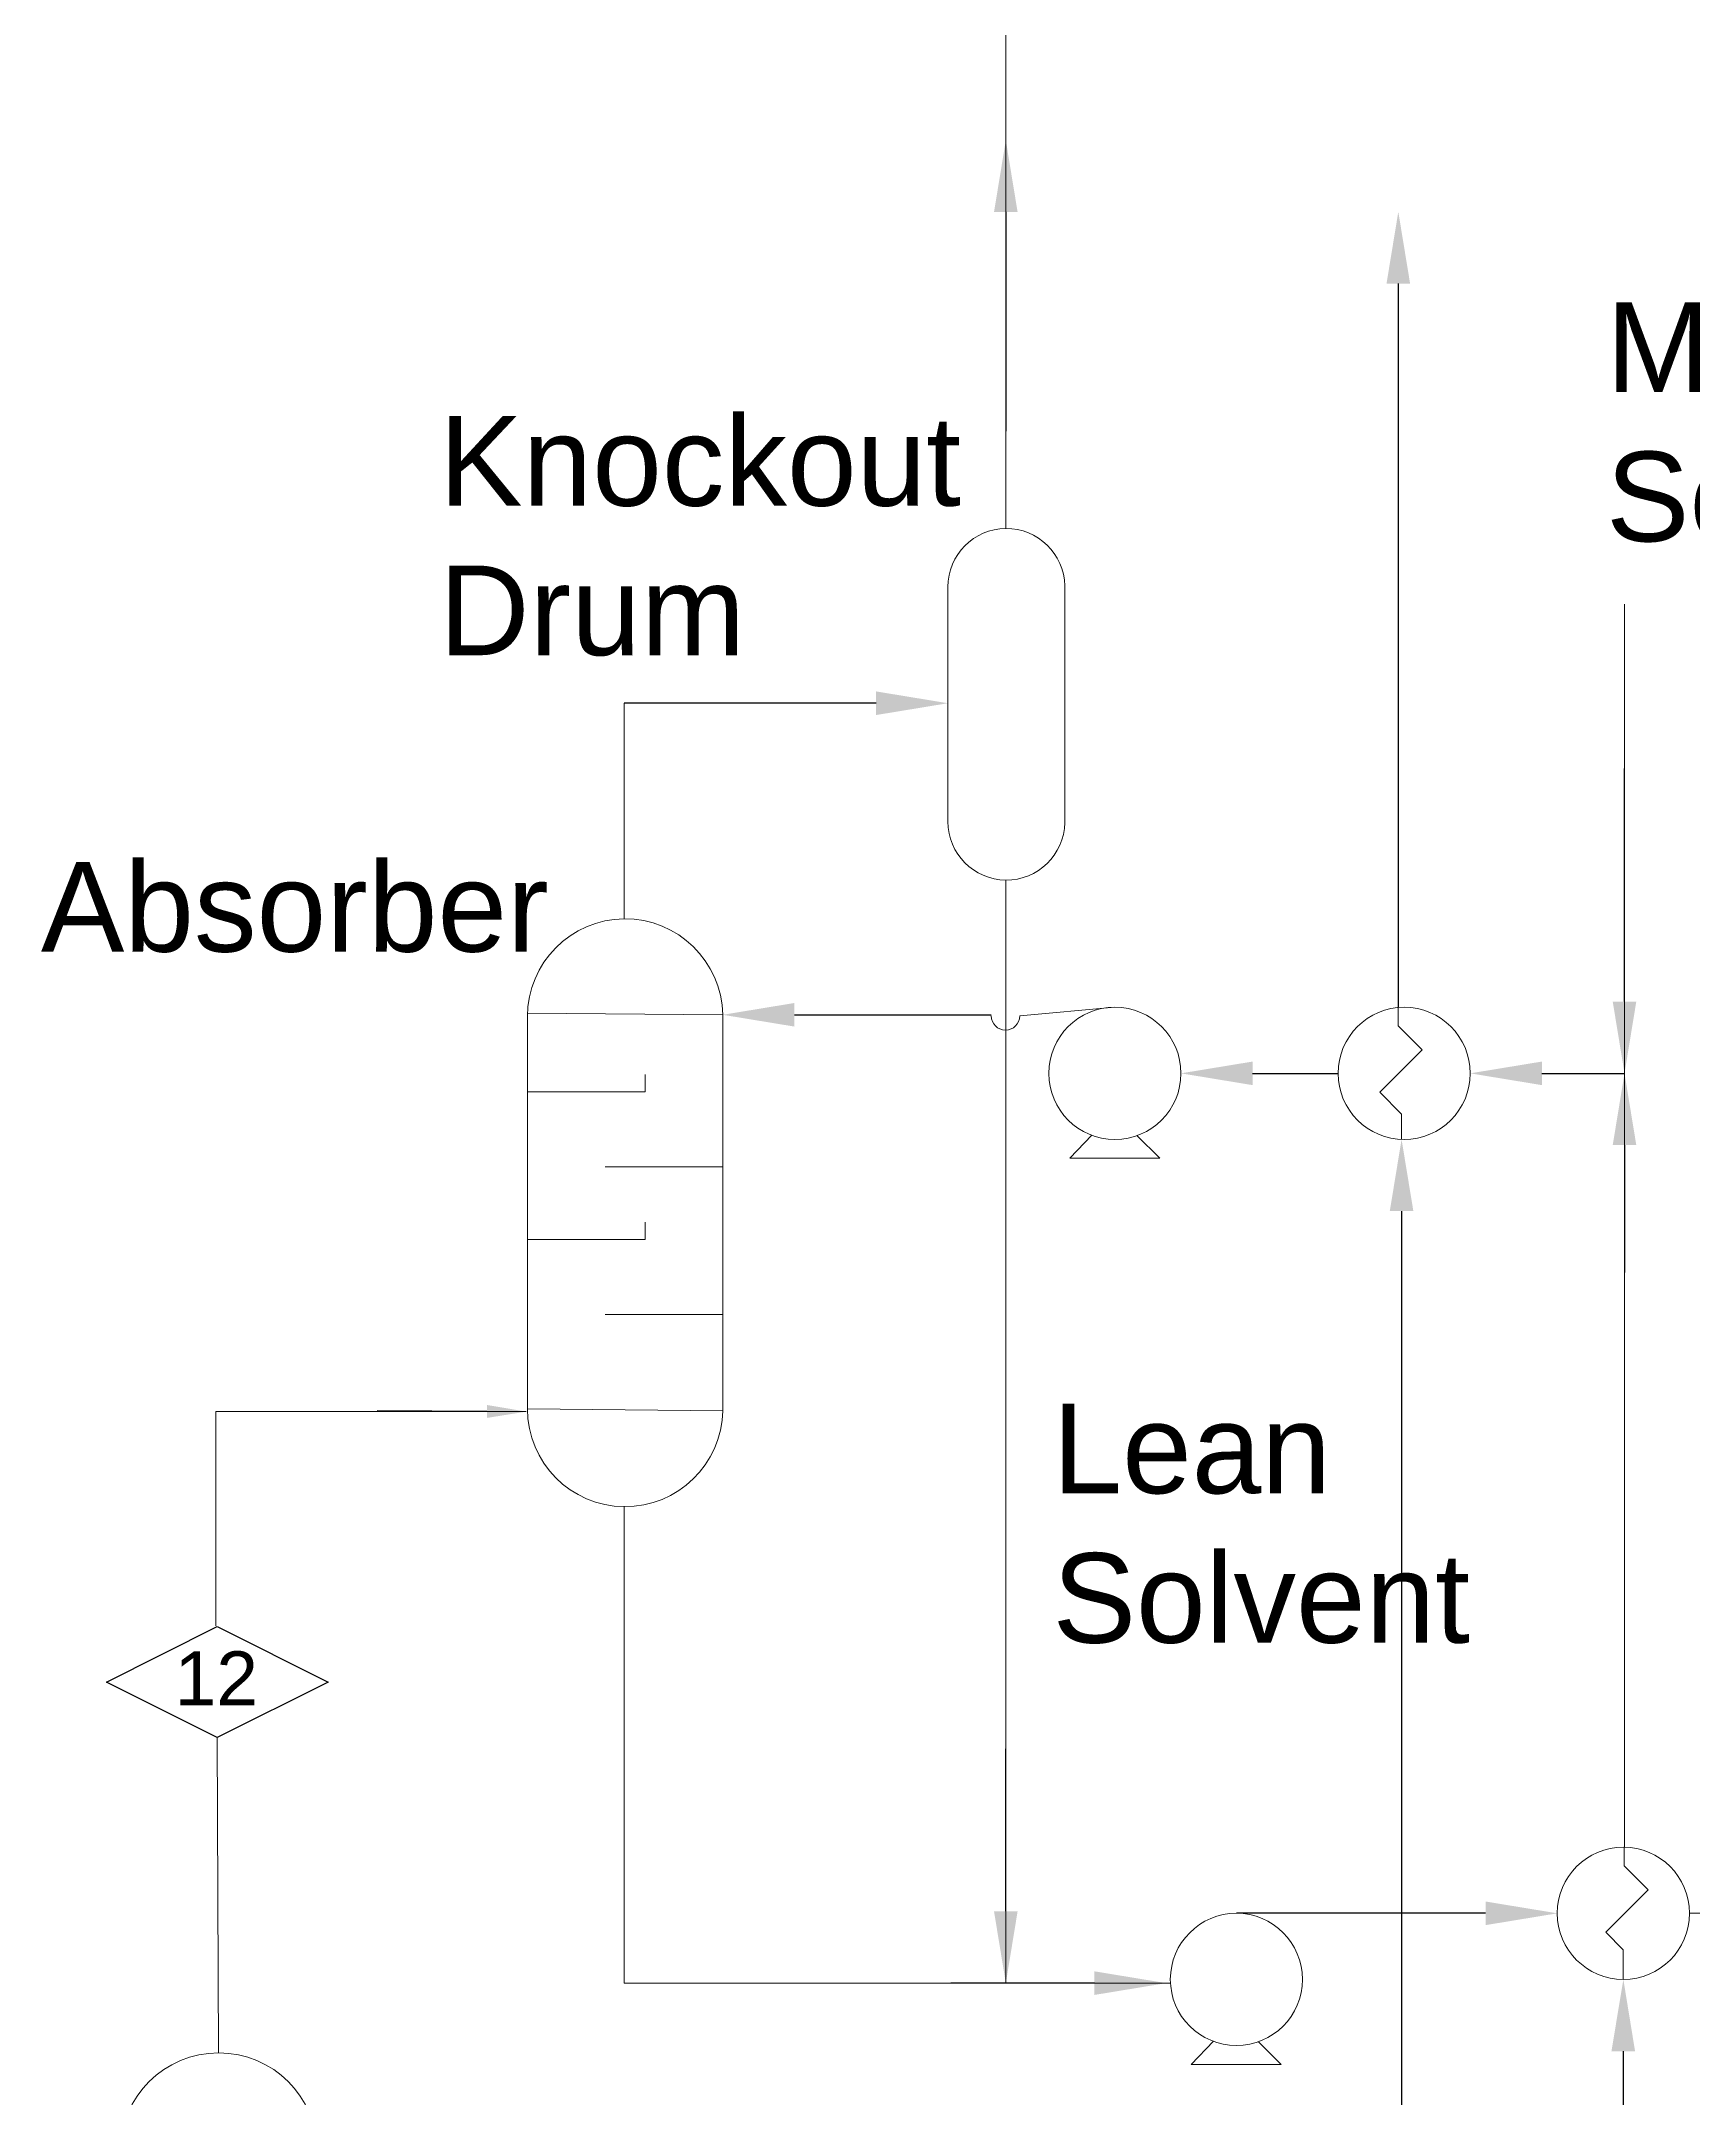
# Model space of a CAD drawing. Header units: millimetres. Extents: x 0 to 796, y 0 to 327.
# Drawn here: x 308.6 to 354.7, y 101.2 to 158.6 of the extents above; entities that cross this region are included whole.
import ezdxf
from ezdxf import colors
from ezdxf.entities.mleader import LeaderData, LeaderLine
from ezdxf.enums import TextEntityAlignment as Align
from ezdxf.math import Vec2, Vec3

# ---------------------------------------------------------------- set-up
doc = ezdxf.new("R2010")
doc.units = ezdxf.units.MM
doc.header["$LTSCALE"] = 0.25
doc.header["$MEASUREMENT"] = 0
doc.linetypes.add('ACAD_ISO02W100', pattern=[15, 12, -3])
doc.styles.get("Standard").update_dxf_attribs({"font": 'arial.ttf', "height": 1.5})

# ---------------------------------------------------------------- blocks, each defined once
blk = doc.blocks.new('DIM')
blk.add_lwpolyline([(0, 0), (3.092, 1.546), (6.185, 0), (3.092, -1.546)], close=True)
blk.add_attdef('1', text='', height=2.5).set_placement((2.878, -1.191), align=Align.CENTER)

msp = doc.modelspace()

# ---------------------------------------------------------------- linework, layer by layer
at = {"lineweight": 9}
for p, q in [((335.544, 163.066), (335.544, 155.818)), ((335.544, 144.99), (335.544, 155.818)), ((333.929, 143.419), (333.929, 136.815)), ((337.188, 143.39), (337.188, 136.786)), ((352.806, 129.795), (352.806, 142.881)), ((324.897, 134.103), (324.897, 140.117)), ((335.544, 135.186), (335.544, 104.422)), ((322.197, 131.477), (322.197, 120.435)), ((322.197, 131.477), (327.646, 131.428)), ((322.197, 131.477), (327.646, 131.428)), ((327.646, 131.428), (327.646, 120.386)), ((327.646, 131.428), (327.646, 131.428)), ((327.646, 131.428), (327.646, 131.428)), ((335.932, 131.397), (338.588, 131.637)), ((325.478, 129.277), (325.478, 129.761)), ((352.806, 108.211), (352.806, 129.795)), ((322.197, 129.277), (325.478, 129.277)), ((337.331, 127.425), (337.946, 128.068)), ((339.841, 127.425), (339.202, 128.058)), ((337.331, 127.425), (339.841, 127.425)), ((327.646, 127.186), (324.365, 127.186)), ((322.197, 125.157), (325.478, 125.157)), ((325.478, 125.157), (325.478, 125.642)), ((327.646, 123.067), (324.365, 123.067)), ((313.501, 120.361), (322.166, 120.361)), ((313.501, 114.388), (313.501, 120.361)), ((322.197, 120.435), (327.646, 120.386)), ((322.197, 120.435), (327.646, 120.386)), ((324.897, 117.71), (324.897, 104.422)), ((313.544, 111.274), (313.573, 102.478)), ((354.611, 106.369), (357.262, 106.369)), ((352.764, 104.526), (352.77, 105.352)), ((324.897, 104.422), (340.141, 104.422)), ((340.72, 102.156), (341.335, 102.799)), ((343.229, 102.156), (342.59, 102.789)), ((341.977, 102.156), (340.72, 102.156)), ((341.95, 102.156), (343.229, 102.156))]:
    msp.add_line(p, q, dxfattribs=at)
for points in [[(345.977, 129.266), (347.161, 130.45), (346.495, 131.116), (346.495, 131.63)], [(346.586, 127.954), (346.586, 128.657), (345.977, 129.266)], [(352.282, 105.839), (353.466, 107.023), (352.8, 107.689), (352.8, 108.203)], [(352.77, 105.352), (352.77, 105.352), (352.282, 105.839)]]:
    msp.add_lwpolyline(points, dxfattribs=at)
for centre in [(338.588, 129.795), (346.659, 129.795), (352.774, 106.369), (341.977, 104.526)]:
    msp.add_circle(centre, 1.843, dxfattribs=at)
for centre, radius, start, end in [((335.559, 143.36), 1.63, 1.03195, 180), ((335.559, 136.815), 1.63, 180, 358.96805), ((324.922, 131.379), 2.725, 1.03195, 180), ((335.535, 131.397), 0.396, 180, 0), ((324.922, 120.435), 2.725, 180, 358.96805), ((313.583, 99.734), 2.744, 0, 180)]:
    msp.add_arc(centre, radius, start, end, dxfattribs=at)

# ---------------------------------------------------------------- block references
ref = msp.add_blockref('DIM', (310.451, 112.82), dxfattribs=at)
ref.add_attrib('1', '12', dxfattribs={"height": 1.5}).set_placement((313.515, 112.174), align=Align.CENTER)

# ---------------------------------------------------------------- texts
at = {"lineweight": 9, "char_height": 2.5, "attachment_point": 1}
for s, insert in [('Makeup Solvent', (352.29, 151.3)), ('Knockout Drum', (319.734, 148.124)), ('Absorber', (308.622, 135.688)), ('Lean Solvent', (336.848, 120.582))]:
    msp.add_mtext_dynamic_manual_height_columns(s, width=2.47526, gutter_width=1, heights=[0], dxfattribs=dict(at, insert=insert))

# ---------------------------------------------------------------- leaders
at = {"lineweight": 9}
ml = msp.add_multileader_mtext('Standard', dxfattribs=at)
ml.set_content('', color=256)
ml.set_leader_properties()
ml.build(insert=Vec2(0, 0))
ml.multileader.update_dxf_attribs({"has_dogleg": 0, "dogleg_length": 0, "arrow_head_size": 2})
ctx = ml.context
ctx.base_point, ctx.char_height, ctx.arrow_head_size, ctx.landing_gap_size, ctx.plane_origin = Vec3(335.544, 147.708), 0.18, 2, 0.09, Vec3(335.544, 155.818)
ctx.text_align_type = 2
notes = []
notes.append((ctx, [(0, (1, 1, 0), (335.544, 147.708), (1, 0), 0, [(0, [(335.544, 155.818)], 0, [])])]))
ctx.mtext.insert, ctx.mtext.alignment, ctx.mtext.flow_direction = Vec3(335.634, 147.798), 3, 5
at = {"linetype": 'ACAD_ISO02W100', "lineweight": 9, "ltscale": 0.05}
ml = msp.add_multileader_mtext('Standard', dxfattribs=at)
ml.set_content('')
ml.set_leader_properties()
ml.build(insert=Vec2(0, 0))
ml.multileader.update_dxf_attribs({"has_dogleg": 0, "dogleg_length": 0, "arrow_head_size": 2})
ctx = ml.context
ctx.base_point, ctx.char_height, ctx.arrow_head_size, ctx.landing_gap_size, ctx.plane_origin = Vec3(346.495, 131.637), 0.18, 2, 0.09, Vec3(346.495, 139.844)
notes.append((ctx, [(0, (1, 1, 0), (346.495, 131.637), (1, 0), 0, [(0, [(346.495, 153.822)], 0, [])])]))
ctx.mtext, ml.multileader.dxf.content_type = None, 0
at = {"lineweight": 9}
ml = msp.add_multileader_mtext('Standard', dxfattribs=at)
ml.set_content('')
ml.set_leader_properties()
ml.build(insert=Vec2(0, 0))
ml.multileader.update_dxf_attribs({"has_dogleg": 0, "dogleg_length": 0, "arrow_head_size": 2.005})
ctx = ml.context
ctx.base_point, ctx.char_height, ctx.arrow_head_size, ctx.landing_gap_size, ctx.plane_origin = Vec3(319.678, 140.156), 0.18, 2.005, 0.09, Vec3(333.929, 140.117)
notes.append((ctx, [(0, (1, 1, 0), (324.897, 140.117), (-1, 0), 0, [(0, [(333.929, 140.117)], 0, [])])]))
ctx.mtext, ml.multileader.dxf.content_type = None, 0
ml = msp.add_multileader_mtext('Standard', dxfattribs=at)
ml.set_content('', color=256)
ml.set_leader_properties()
ml.build(insert=Vec2(0, 0))
ml.multileader.update_dxf_attribs({"has_dogleg": 0, "dogleg_length": 0, "arrow_head_size": 2})
ctx = ml.context
ctx.base_point, ctx.char_height, ctx.arrow_head_size, ctx.landing_gap_size, ctx.plane_origin = Vec3(352.806, 138.3), 0.18, 2, 0.09, Vec3(352.806, 131.637)
ctx.text_align_type = 2
notes.append((ctx, [(0, (1, 1, 0), (352.806, 138.3), (1, 0), 0, [(0, [(352.806, 129.795)], 0, [])])]))
ctx.mtext.insert, ctx.mtext.alignment, ctx.mtext.flow_direction = Vec3(352.896, 138.39), 3, 5
ml = msp.add_multileader_mtext('Standard', dxfattribs=at)
ml.set_content('')
ml.set_leader_properties()
ml.build(insert=Vec2(0, 0))
ml.multileader.update_dxf_attribs({"has_dogleg": 0, "dogleg_length": 0, "arrow_head_size": 2})
ctx = ml.context
ctx.base_point, ctx.char_height, ctx.arrow_head_size, ctx.landing_gap_size, ctx.plane_origin = Vec3(335.139, 131.428), 0.18, 2, 0.09, Vec3(327.646, 131.428)
notes.append((ctx, [(0, (1, 1, 0), (335.139, 131.428), (1, 0), 0, [(0, [(327.646, 131.428)], 0, [])])]))
ctx.mtext, ml.multileader.dxf.content_type = None, 0
ml = msp.add_multileader_mtext('Standard', dxfattribs=at)
ml.set_content('')
ml.set_leader_properties()
ml.build(insert=Vec2(0, 0))
ml.multileader.update_dxf_attribs({"has_dogleg": 0, "dogleg_length": 0, "arrow_head_size": 2})
ctx = ml.context
ctx.base_point, ctx.char_height, ctx.arrow_head_size, ctx.landing_gap_size, ctx.plane_origin = Vec3(344.817, 129.795), 0.18, 2, 0.09, Vec3(341.524, 131.637)
notes.append((ctx, [(0, (1, 1, 0), (344.817, 129.795), (1, 0), 0, [(0, [(340.431, 129.795)], 0, [])])]))
ctx.mtext, ml.multileader.dxf.content_type = None, 0
ml = msp.add_multileader_mtext('Standard', dxfattribs=at)
ml.set_content('')
ml.set_leader_properties()
ml.build(insert=Vec2(0, 0))
ml.multileader.update_dxf_attribs({"has_dogleg": 0, "dogleg_length": 0, "arrow_head_size": 2})
ctx = ml.context
ctx.base_point, ctx.char_height, ctx.arrow_head_size, ctx.landing_gap_size, ctx.plane_origin = Vec3(352.806, 129.795), 0.18, 2, 0.09, Vec3(348.502, 131.637)
notes.append((ctx, [(0, (1, 1, 0), (352.806, 129.795), (1, 0), 0, [(0, [(348.502, 129.795)], 0, [])])]))
ctx.mtext, ml.multileader.dxf.content_type = None, 0
ml = msp.add_multileader_mtext('Standard', dxfattribs=at)
ml.set_content('', color=256)
ml.set_leader_properties()
ml.build(insert=Vec2(0, 0))
ml.multileader.update_dxf_attribs({"has_dogleg": 0, "dogleg_length": 0, "arrow_head_size": 2})
ctx = ml.context
ctx.base_point, ctx.char_height, ctx.arrow_head_size, ctx.landing_gap_size, ctx.plane_origin = Vec3(352.806, 124.239), 0.18, 2, 0.09, Vec3(352.806, 131.637)
ctx.text_align_type = 2
notes.append((ctx, [(0, (1, 1, 0), (352.806, 124.239), (1, 0), 0, [(0, [(352.806, 129.795)], 0, [])])]))
ctx.mtext.insert, ctx.mtext.alignment, ctx.mtext.flow_direction = Vec3(352.896, 124.329), 3, 5
ml = msp.add_multileader_mtext('Standard', dxfattribs=at)
ml.set_content('')
ml.set_leader_properties()
ml.build(insert=Vec2(0, 0))
ml.multileader.update_dxf_attribs({"has_dogleg": 0, "dogleg_length": 0, "arrow_head_size": 2})
ctx = ml.context
ctx.base_point, ctx.char_height, ctx.arrow_head_size, ctx.landing_gap_size, ctx.plane_origin = Vec3(346.586, 84.159), 0.18, 2, 0.09, Vec3(346.586, 129.796)
notes.append((ctx, [(0, (1, 1, 0), (346.586, 84.159), (1, 0), 0, [(0, [(346.586, 127.954)], 0, [])])]))
ctx.mtext, ml.multileader.dxf.content_type = None, 0
ml = msp.add_multileader_mtext('Standard', dxfattribs=at)
ml.set_content('', color=256)
ml.set_leader_properties()
ml.build(insert=Vec2(0, 0))
ml.multileader.update_dxf_attribs({"dogleg_length": 0, "arrow_head_size": 1.1})
ctx = ml.context
ctx.base_point, ctx.char_height, ctx.arrow_head_size, ctx.landing_gap_size, ctx.plane_origin = Vec3(317.611, 120.379), 0.396, 1.1, 0.198, Vec3(322.166, 125.767)
ctx.text_align_type = 2
notes.append((ctx, [(0, (1, 1, 0), (318.007, 120.379), (-1, 0), 0, [(0, [(322.166, 120.361)], 0, [])])]))
ctx.mtext.insert, ctx.mtext.alignment, ctx.mtext.flow_direction = Vec3(317.809, 120.577), 3, 5
ml = msp.add_multileader_mtext('Standard', dxfattribs=at)
ml.set_content('', color=256)
ml.set_leader_properties()
ml.build(insert=Vec2(0, 0))
ml.multileader.update_dxf_attribs({"has_dogleg": 0, "dogleg_length": 0, "arrow_head_size": 2.005})
ctx = ml.context
ctx.base_point, ctx.char_height, ctx.arrow_head_size, ctx.landing_gap_size, ctx.plane_origin = Vec3(335.544, 110.954), 0.18, 2.005, 0.09, Vec3(335.544, 106.204)
notes.append((ctx, [(0, (1, 1, 0), (335.544, 110.954), (1, 0), 0, [(0, [(335.544, 104.422)], 0, [])])]))
ctx.mtext.insert, ctx.mtext.flow_direction = Vec3(335.634, 111.044), 5
ml = msp.add_multileader_mtext('Standard', dxfattribs=at)
ml.set_content('')
ml.set_leader_properties()
ml.build(insert=Vec2(0, 0))
ml.multileader.update_dxf_attribs({"has_dogleg": 0, "dogleg_length": 0, "arrow_head_size": 2})
ctx = ml.context
ctx.base_point, ctx.char_height, ctx.arrow_head_size, ctx.landing_gap_size, ctx.plane_origin = Vec3(341.977, 106.369), 0.18, 2, 0.09, Vec3(350.932, 106.369)
notes.append((ctx, [(0, (1, 1, 0), (341.977, 106.369), (-1, 0), 0, [(0, [(350.932, 106.369)], 0, [])])]))
ctx.mtext, ml.multileader.dxf.content_type = None, 0
ml = msp.add_multileader_mtext('Standard', dxfattribs=at)
ml.set_content('', color=256)
ml.set_leader_properties()
ml.build(insert=Vec2(0, 0))
ml.multileader.update_dxf_attribs({"has_dogleg": 0, "dogleg_length": 0, "arrow_head_size": 2.005})
ctx = ml.context
ctx.base_point, ctx.char_height, ctx.arrow_head_size, ctx.landing_gap_size, ctx.plane_origin = Vec3(333.827, 104.422), 0.18, 2.005, 0.09, Vec3(340.019, 104.422)
ctx.text_align_type = 2
notes.append((ctx, [(0, (1, 1, 0), (334.007, 104.422), (-1, 0), 0, [(0, [(340.019, 104.422)], 0, [])])]))
ctx.mtext.insert, ctx.mtext.alignment, ctx.mtext.flow_direction = Vec3(333.917, 104.512), 3, 5
ml = msp.add_multileader_mtext('Standard', dxfattribs=at)
ml.set_content('')
ml.set_leader_properties()
ml.build(insert=Vec2(0, 0))
ml.multileader.update_dxf_attribs({"has_dogleg": 0, "dogleg_length": 0, "arrow_head_size": 2.005})
ctx = ml.context
ctx.base_point, ctx.char_height, ctx.arrow_head_size, ctx.landing_gap_size, ctx.plane_origin = Vec3(356.861, 97.373), 0.18, 2.005, 0.09, Vec3(352.526, 104.543)
notes.append((ctx, [(0, (1, 1, 0), (352.764, 97.171), (1, 0), 0, [(0, [(352.774, 104.526)], 0, [])])]))
ctx.mtext, ml.multileader.dxf.content_type = None, 0
for ctx, leaders in notes:
    for number, flags, end, landing, length, lines in leaders:
        leader = LeaderData()
        leader.index, (leader.has_last_leader_line, leader.has_dogleg_vector, leader.attachment_direction) = number, flags
        leader.last_leader_point, leader.dogleg_vector, leader.dogleg_length = Vec3(end), Vec3(landing), length
        for number, points, colour, breaks in lines:
            line = LeaderLine()
            line.index, line.vertices, line.color, line.breaks = number, Vec3.list(points), colors.encode_raw_color(colour), breaks
            leader.lines.append(line)
        ctx.leaders.append(leader)

doc.saveas('drawing.dxf')
